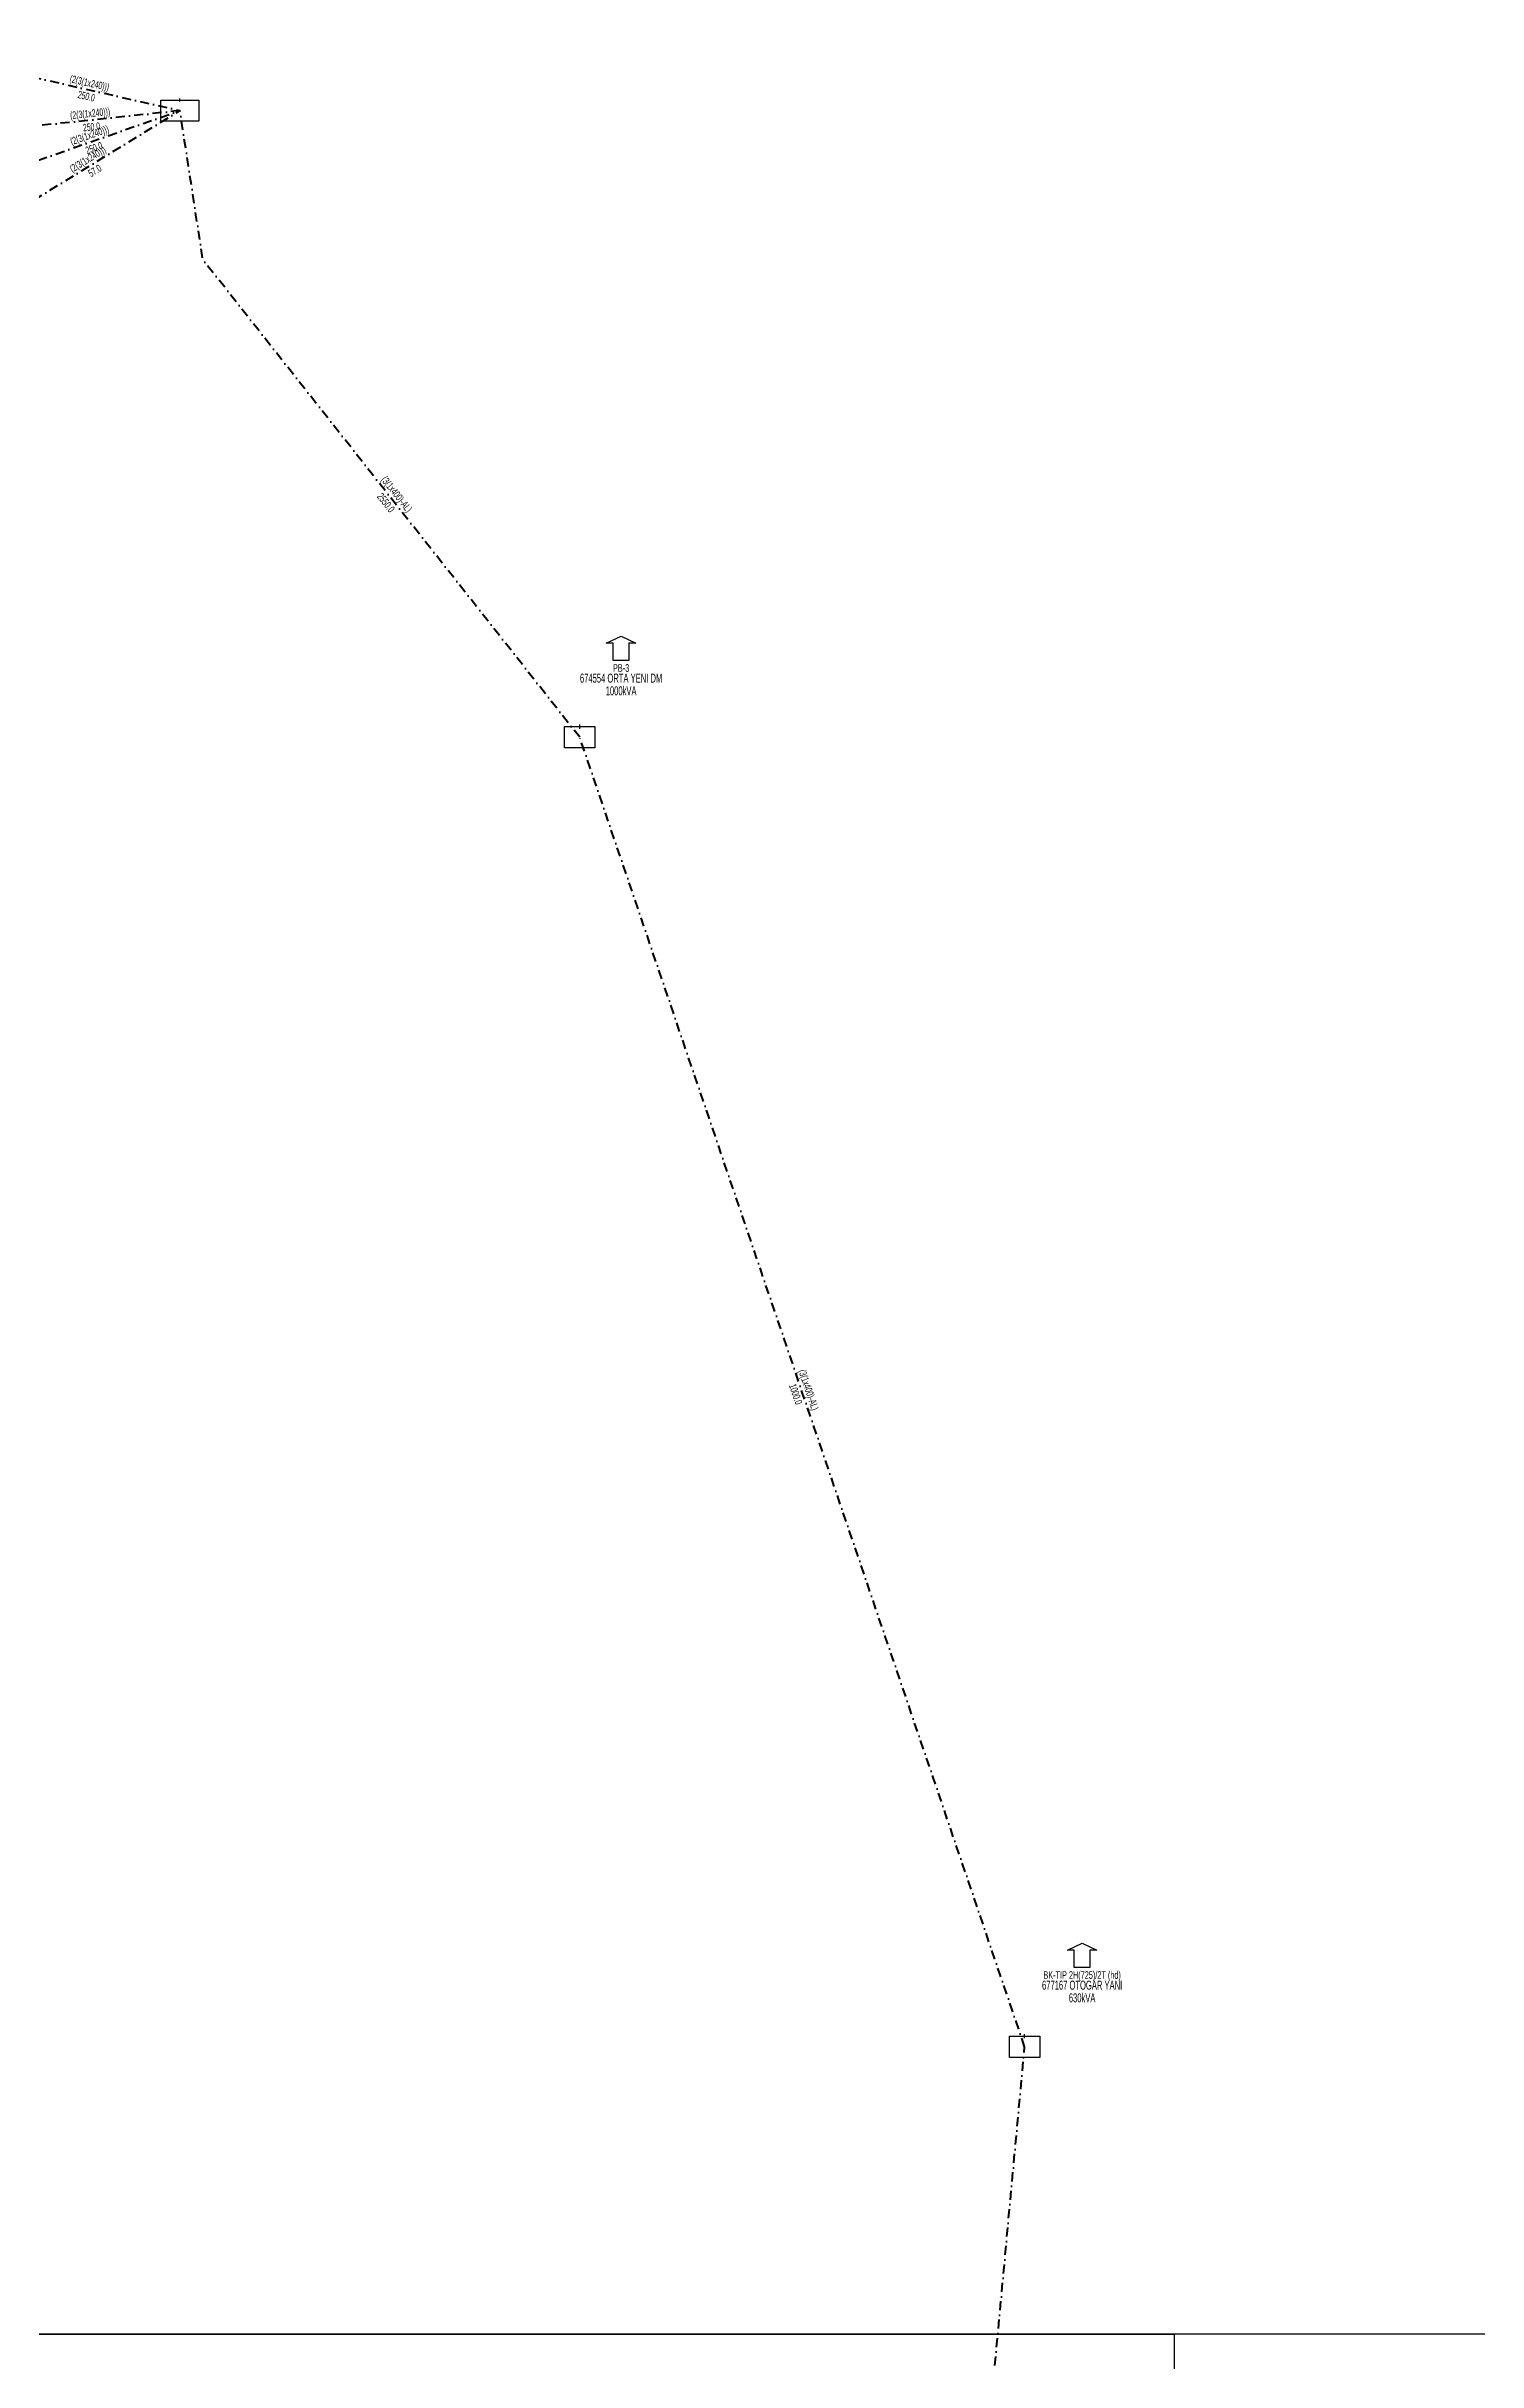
# Model space of a CAD drawing. Header units: millimetres. Extents: x 593538 to 596486, y 4087277 to 4091598.
# Drawn here: x 595371 to 595766, y 4088350 to 4088989 of the extents above; entities that cross this region are included whole.
import ezdxf
from ezdxf.enums import TextEntityAlignment as Align

# ---------------------------------------------------------------- set-up
doc = ezdxf.new("R2010")
doc.units = ezdxf.units.MM
doc.linetypes.add('DASHDOT', pattern=[5, 2.5, -1.25, 0, -1.25])
doc.layers.add('ANTET', color=250, linetype='Continuous')
for name, color, linetype, lineweight in [('HAT_ENH_YERALTI_MEVCUT', 6, 'DASHDOT', 70), ('HAT_OG_YERALTI_MEVCUT', 48, 'DASHDOT', 70), ('TRAFO_MEVCUT', 5, 'Continuous', 30)]:
    doc.layers.add(name, color=color, linetype=linetype, lineweight=lineweight)
doc.styles.get("Standard").update_dxf_attribs({"font": 'Arial'})

# ---------------------------------------------------------------- blocks, each defined once
blk = doc.blocks.new('MEV_INDMERK_KARE')
at = {"layer": 'TRAFO_MEVCUT', "linetype": 'Continuous'}
for p, q in [((-5.268651, -2.925), (-5.268651, 2.925)), ((-5.268651, 2.925), (5.268651, 2.925)), ((0, 2.535), (0, 3.315)), ((5.268651, 2.925), (5.268651, -2.925)), ((5.268651, -2.925), (-5.268651, -2.925))]:
    blk.add_line(p, q, dxfattribs=at)
blk = doc.blocks.new('MEV_BINA_KARE')
at = {"layer": 'TRAFO_MEVCUT', "linetype": 'Continuous'}
for p, q in [((-2.25, -2.25), (-2.25, 2.25)), ((-2.25, 2.25), (2.25, 2.25)), ((0, 1.8), (0, 2.7)), ((2.25, 2.25), (2.25, -2.25)), ((2.25, -2.25), (-2.25, -2.25))]:
    blk.add_line(p, q, dxfattribs=at)
blk = doc.blocks.new('MEV_BETKOSK')
at = {"layer": 'TRAFO_MEVCUT', "linetype": 'Continuous'}
for p, q in [((-3.4, 2), (0, 3.6)), ((-1.8, 2), (-3.4, 2)), ((-1.8, -2), (-1.8, 2)), ((0, 3.6), (3.4, 2)), ((3.4, 2), (1.8, 2)), ((1.8, 2), (1.8, -2)), ((1.8, -2), (-1.8, -2))]:
    blk.add_line(p, q, dxfattribs=at)

msp = doc.modelspace()

# ---------------------------------------------------------------- linework, layer by layer
at = {"layer": 'ANTET', "flags": 128}
for points in [[(593537.5, 4088357.5), (593537.5, 4089437.5), (596057.5, 4089437.5), (596057.5, 4088357.5), (593537.5, 4088357.5)], [(594097.5, 4087277.5), (594097.5, 4088357.5), (595682.5, 4088357.5), (595682.5, 4087277.5), (594097.5, 4087277.5)]]:
    msp.add_lwpolyline(points, close=True, dxfattribs=at)
at = {"layer": 'HAT_ENH_YERALTI_MEVCUT', "flags": 128}
for points in [[(595357.41, 4088982.38), (595408.16, 4088970.78)], [(595408.16, 4088970.78), (595358.99, 4088965.55)], [(595359.25, 4088940.84), (595408.16, 4088970.78)], [(595359.51, 4088953.72), (595408.16, 4088970.78)], [(595518.47, 4088797.94), (595414.51, 4088929.66), (595408.16, 4088970.78)], [(595641.22, 4088436.74), (595518.47, 4088797.94)]]:
    msp.add_lwpolyline(points, dxfattribs=at)
at = {"layer": 'HAT_OG_YERALTI_MEVCUT', "flags": 128}
msp.add_lwpolyline([(595622.6, 4088237.12), (595641.22, 4088436.74)], dxfattribs=at)

# ---------------------------------------------------------------- block references
at = {"layer": 'TRAFO_MEVCUT'}
msp.add_blockref('MEV_INDMERK_KARE', (595408.16, 4088970.78), dxfattribs=at)
for name, p, xscale, yscale in [('MEV_BETKOSK', (595529.89, 4088821.49), 1.199999999999999, 1.199999999999999), ('MEV_BINA_KARE', (595518.47, 4088797.94), 1.85, 1.3), ('MEV_BETKOSK', (595657.08, 4088460.98), 1.199999999999999, 1.199999999999999), ('MEV_BINA_KARE', (595641.22, 4088436.74), 1.85, 1.3)]:
    msp.add_blockref(name, p, dxfattribs=dict(at, xscale=xscale, yscale=yscale))

# ---------------------------------------------------------------- texts
at = {"layer": 'HAT_ENH_YERALTI_MEVCUT', "lineweight": 30, "width": 0.53}
for s, rotation, p in [('(2(3(1x240)))', 347.12594, (595382.98, 4088977.41)), ('(2(3(1x240)))', 19.31923, (595383.56, 4088963.05)), ('(2(3(1x240)))', 366.06525, (595383.49, 4088969.01)), ('(2(3(1x240)))', 31.4686, (595383.26, 4088956.53)), ('(3(1x400)-AL)', 308.28207, (595467.16, 4088864.33)), ('(3(1x400)-AL)', 288.76937, (595580.65, 4088617.61))]:
    msp.add_text(s, height=2.05, rotation=rotation, dxfattribs=at).set_placement(p, align=Align.CENTER)
for s, rotation, p in [('250.0', 347.12594, (595382.6, 4088975.75)), ('250.0', 366.06525, (595383.67, 4088967.32)), ('250.0', 19.31923, (595384.12, 4088961.45)), ('57.0', 31.4686, (595384.15, 4088955.08)), ('2550.0', 308.28207, (595465.82, 4088863.27)), ('1000.0', 288.76937, (595579.04, 4088617.07))]:
    msp.add_text(s, height=2.05, rotation=rotation, dxfattribs=at).set_placement(p, align=Align.TOP_CENTER)
at = {"layer": 'TRAFO_MEVCUT', "width": 0.6}
for s, height, p in [('674554 ORTA YENI DM', 2.5, (595529.89, 4088812.99)), ('PB-3', 2.1, (595529.89, 4088815.99)), ('1000kVA', 2.5, (595529.89, 4088809.49)), ('677167 OTOGAR YANI', 2.5, (595657.08, 4088452.48)), ('BK-TIP 2H(725)/2T (hd)', 2.1, (595657.08, 4088455.48)), ('630kVA', 2.5, (595657.08, 4088448.98))]:
    msp.add_text(s, height=height, dxfattribs=at).set_placement(p, align=Align.CENTER)

doc.saveas('drawing.dxf')
